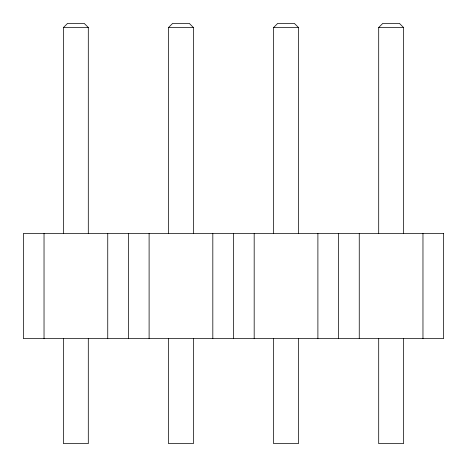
<?xml version="1.0" encoding="UTF-8"?>
<svg xmlns="http://www.w3.org/2000/svg" width="467" height="467" viewBox="0 0 467 467"><rect width="100%" height="100%" fill="white"/><g stroke="black" fill="none" stroke-linecap="round" stroke-linejoin="round"><path stroke-width="0.7" d="M63.477 233.5L63.477 27.489L67.616 23.35L84.159 23.35L88.298 27.489L88.298 233.5M168.552 233.5L168.552 27.489L172.691 23.35L189.234 23.35L193.373 27.489L193.373 233.5M273.627 233.5L273.627 27.489L277.766 23.35L294.309 23.35L298.448 27.489L298.448 233.5M378.702 233.5L378.702 27.489L382.841 23.35L399.384 23.35L403.523 27.489L403.523 233.5M63.477 27.489L88.298 27.489M168.552 27.489L193.373 27.489M273.627 27.489L298.448 27.489M378.702 27.489L403.523 27.489M422.968 233.5L422.968 338.575M403.523 338.575L403.523 443.65L378.702 443.65L378.702 338.575M359.257 233.5L359.257 338.575M338.575 233.5L338.575 338.575M317.893 233.5L317.893 338.575M298.448 338.575L298.448 443.65L273.627 443.65L273.627 338.575M254.182 233.5L254.182 338.575M233.5 233.5L233.5 338.575M212.818 233.5L212.818 338.575M193.373 338.575L193.373 443.65L168.552 443.65L168.552 338.575M149.107 233.5L149.107 338.575M128.425 233.5L128.425 338.575M107.743 233.5L107.743 338.575M88.298 338.575L88.298 443.65L63.477 443.65L63.477 338.575M44.032 233.5L44.032 338.575M443.65 233.5L23.35 233.5L23.35 338.575L443.65 338.575L443.65 233.5"/></g></svg>
